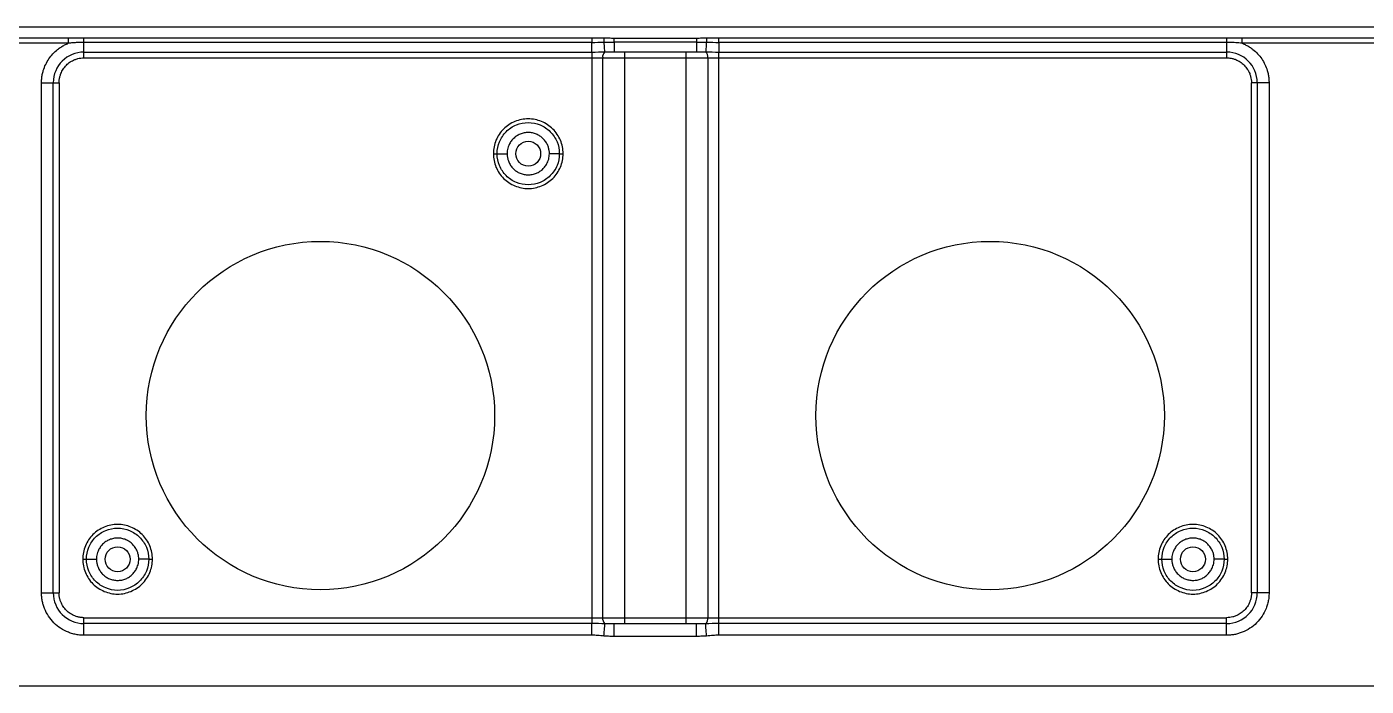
# Model space of a CAD drawing. Header units: millimetres. Extents: x -1 to 1576, y 30 to 633.
# Drawn here: x 930.4 to 1038, y 30.4 to 83.4 of the extents above; entities that cross this region are included whole.
import ezdxf

# ---------------------------------------------------------------- set-up
doc = ezdxf.new("R2010")
doc.units = ezdxf.units.MM

msp = doc.modelspace()

# ---------------------------------------------------------------- linework, layer by layer
at = {"color": 7, "linetype": 'Continuous', "lineweight": 25}
for p, q in [((859.35, 83.41), (1157.37, 83.41)), ((920.43, 82.53), (933.73, 82.53)), ((933.73, 82.09), (920.43, 82.09)), ((934.99, 82.52), (975.8, 82.52)), ((975.8, 82.16), (934.99, 82.16)), ((934.99, 80.91), (934.99, 82.16)), ((977.59, 82.51), (984.21, 82.51)), ((984.21, 82.18), (977.59, 82.18)), ((986, 82.52), (1026.81, 82.52)), ((1026.81, 82.16), (986, 82.16)), ((1026.81, 82.16), (1026.81, 80.91)), ((1028.07, 82.53), (1041.37, 82.53)), ((1041.37, 82.09), (1028.07, 82.09)), ((934.99, 81.38), (975.8, 81.38)), ((934.99, 80.91), (1026.81, 80.91)), ((975.8, 81.38), (975.8, 35.44)), ((976.68, 35.91), (976.68, 80.91)), ((977.54, 81.41), (977.59, 81.42)), ((977.59, 81.41), (984.21, 81.41)), ((978.42, 81.41), (978.42, 35.41)), ((983.38, 35.41), (983.38, 81.41)), ((984.21, 81.42), (984.26, 81.41)), ((985.13, 80.91), (985.13, 35.91)), ((986, 81.38), (1026.81, 81.38)), ((986, 35.44), (986, 81.38)), ((931.58, 37.91), (931.58, 78.91)), ((931.58, 78.91), (932.99, 78.91)), ((932.52, 37.91), (932.52, 78.91)), ((932.99, 78.91), (932.99, 37.91)), ((1030.23, 78.91), (1028.81, 78.91)), ((1028.81, 37.91), (1028.81, 78.91)), ((1029.28, 78.91), (1029.28, 37.91)), ((1030.23, 78.91), (1030.23, 37.91)), ((931.58, 37.91), (932.99, 37.91)), ((1030.23, 37.91), (1028.81, 37.91)), ((934.99, 34.5), (934.99, 35.91)), ((934.99, 35.91), (1026.81, 35.91)), ((1026.81, 34.5), (1026.81, 35.91)), ((975.8, 35.44), (934.99, 35.44)), ((975.8, 34.5), (934.99, 34.5)), ((984.21, 35.41), (977.59, 35.41)), ((984.26, 35.41), (984.21, 35.41)), ((1026.81, 35.44), (986, 35.44)), ((1026.81, 34.5), (986, 34.5)), ((984.21, 34.41), (977.59, 34.41)), ((1518.3, 30.4), (36.91, 30.4))]:
    msp.add_line(p, q, dxfattribs=at)
at = {"color": 141}
for centre in [(970.69, 73.21), (937.69, 40.61), (1024.11, 40.61)]:
    msp.add_circle(centre, 1, dxfattribs=at)
at = {"color": 7, "linetype": 'Continuous', "lineweight": 25}
for centre in [(953.99, 52.16), (1007.81, 52.16)]:
    msp.add_circle(centre, 14, dxfattribs=at)
for centre, radius, start, end in [((934.99, 78.91), 2.47, 90, 180), ((977.23, 80.99), 0.562, 132.435, 187.8232), ((984.57, 80.99), 0.562, 352.1767, 47.5651), ((1026.81, 78.91), 2.47, 360, 90), ((934.99, 37.91), 2.47, 180, 270), ((1026.81, 37.91), 2.47, 270, 360), ((977.23, 35.84), 0.562, 172.1767, 227.5651), ((984.57, 35.84), 0.562, 312.435, 7.8232)]:
    msp.add_arc(centre, radius, start, end, dxfattribs=at)
for points, knots in [([(931.58, 78.91), (931.58, 78.97), (931.58, 79.08), (931.59, 79.24), (931.61, 79.41), (931.64, 79.57), (931.68, 79.73), (931.75, 80.01), (931.9, 80.39), (932.16, 80.84), (932.48, 81.25), (932.82, 81.56), (933.14, 81.79), (933.43, 81.96), (933.63, 82.04), (933.73, 82.09)], [0, 0, 0, 0, 0.040883, 0.08158, 0.122187, 0.162802, 0.203521, 0.244441, 0.372171, 0.500035, 0.627766, 0.75563, 0.837187, 0.918385, 1, 1, 1, 1]), ([(933.73, 82.53), (933.82, 82.53), (934.03, 82.53), (934.36, 82.52), (934.69, 82.52), (934.9, 82.52), (934.99, 82.52)], [0, 0, 0, 0, 0.200515, 0.50786, 0.778848, 1, 1, 1, 1]), ([(933.73, 82.53), (933.73, 82.49), (933.73, 82.42), (933.73, 82.27), (933.73, 82.18), (933.73, 82.09)], [0, 0, 0, 0, 0.5, 0.5, 1, 1, 1, 1]), ([(934.99, 82.16), (934.89, 82.16), (934.68, 82.16), (934.37, 82.14), (934.05, 82.12), (933.84, 82.1), (933.73, 82.09)], [0, 0, 0, 0, 0.245457, 0.492199, 0.742868, 1, 1, 1, 1]), ([(975.8, 82.52), (975.94, 82.52), (976.27, 82.52), (976.61, 82.52), (976.8, 82.52)], [0, 0, 0, 0, 0.420029, 1, 1, 1, 1]), ([(975.8, 81.38), (975.8, 81.44), (975.8, 81.55), (975.8, 81.82), (975.8, 81.98), (975.8, 82.16)], [0, 0, 0, 0, 0.5, 0.5, 1, 1, 1, 1]), ([(976.85, 81.4), (976.85, 81.44), (976.84, 81.53), (976.82, 81.8), (976.81, 81.98), (976.79, 82.17)], [0, 0, 0, 0, 0.5, 0.5, 1, 1, 1, 1]), ([(976.8, 82.52), (976.92, 82.52), (977.18, 82.51), (977.44, 82.51), (977.59, 82.51)], [0, 0, 0, 0, 0.451518, 1, 1, 1, 1]), ([(977.59, 82.18), (977.59, 81.96), (977.59, 81.77), (977.59, 81.49), (977.59, 81.41), (977.59, 81.41)], [0, 0, 0, 0, 0.5, 0.5, 1, 1, 1, 1]), ([(984.21, 82.51), (984.36, 82.51), (984.62, 82.51), (984.88, 82.52), (985, 82.52)], [0, 0, 0, 0, 0.548204, 1, 1, 1, 1]), ([(984.21, 82.18), (984.21, 81.96), (984.21, 81.77), (984.21, 81.49), (984.21, 81.41), (984.21, 81.41)], [0, 0, 0, 0, 0.5, 0.5, 1, 1, 1, 1]), ([(985.01, 82.17), (985, 81.98), (984.98, 81.8), (984.96, 81.53), (984.95, 81.44), (984.95, 81.4)], [0, 0, 0, 0, 0.5, 0.5, 1, 1, 1, 1]), ([(985, 82.52), (985.2, 82.52), (985.53, 82.52), (985.86, 82.52), (986, 82.52)], [0, 0, 0, 0, 0.581022, 1, 1, 1, 1]), ([(986, 82.16), (986, 81.98), (986, 81.82), (986, 81.55), (986, 81.44), (986, 81.38)], [0, 0, 0, 0, 0.5, 0.5, 1, 1, 1, 1]), ([(1026.81, 82.52), (1026.9, 82.52), (1027.11, 82.52), (1027.45, 82.52), (1027.77, 82.53), (1027.99, 82.53), (1028.07, 82.53)], [0, 0, 0, 0, 0.221414, 0.492164, 0.7995, 1, 1, 1, 1]), ([(1028.07, 82.09), (1027.98, 82.1), (1027.81, 82.12), (1027.56, 82.13), (1027.31, 82.15), (1027.06, 82.16), (1026.89, 82.16), (1026.81, 82.16)], [0, 0, 0, 0, 0.206312, 0.408164, 0.606837, 0.80366, 1, 1, 1, 1]), ([(1028.07, 82.09), (1028.07, 82.18), (1028.07, 82.27), (1028.07, 82.42), (1028.07, 82.49), (1028.07, 82.53)], [0, 0, 0, 0, 0.5, 0.5, 1, 1, 1, 1]), ([(1028.07, 82.09), (1028.12, 82.07), (1028.22, 82.02), (1028.37, 81.95), (1028.52, 81.87), (1028.66, 81.79), (1028.8, 81.69), (1029.02, 81.52), (1029.32, 81.25), (1029.65, 80.84), (1029.91, 80.39), (1030.07, 79.96), (1030.17, 79.57), (1030.22, 79.24), (1030.22, 79.02), (1030.23, 78.91)], [0, 0, 0, 0, 0.040883, 0.08158, 0.1221875, 0.1628022, 0.2035212, 0.2444406, 0.3721713, 0.5000352, 0.627766, 0.7556299, 0.8371868, 0.9183848, 1, 1, 1, 1]), ([(932.99, 78.91), (932.99, 78.96), (932.99, 79.04), (933.01, 79.16), (933.02, 79.29), (933.05, 79.41), (933.09, 79.53), (933.16, 79.74), (933.31, 80.02), (933.57, 80.34), (933.88, 80.6), (934.2, 80.76), (934.49, 80.86), (934.74, 80.9), (934.91, 80.91), (934.99, 80.91)], [0, 0, 0, 0, 0.0402761, 0.0802426, 0.1200582, 0.159883, 0.1998773, 0.2401994, 0.3700431, 0.5000574, 0.6299012, 0.7599156, 0.8401208, 0.919721, 1, 1, 1, 1]), ([(1026.81, 80.91), (1026.85, 80.91), (1026.94, 80.91), (1027.06, 80.9), (1027.19, 80.88), (1027.31, 80.85), (1027.43, 80.82), (1027.64, 80.74), (1027.92, 80.6), (1028.23, 80.34), (1028.49, 80.02), (1028.66, 79.7), (1028.75, 79.41), (1028.8, 79.16), (1028.81, 79), (1028.81, 78.91)], [0, 0, 0, 0, 0.040276, 0.080243, 0.120058, 0.159883, 0.199877, 0.240199, 0.370043, 0.500057, 0.629901, 0.759916, 0.840121, 0.919721, 1, 1, 1, 1]), ([(973.49, 73.21), (973.49, 73.58), (973.42, 73.95), (973.14, 74.62), (972.93, 74.93), (972.41, 75.45), (972.1, 75.66), (971.42, 75.94), (971.06, 76.01), (970.32, 76.01), (969.96, 75.94), (969.28, 75.66), (968.97, 75.45), (968.45, 74.93), (968.24, 74.62), (967.96, 73.95), (967.89, 73.58), (967.89, 73.21)], [0, 0, 0, 0, 0.125, 0.125, 0.25, 0.25, 0.375, 0.375, 0.5, 0.5, 0.625, 0.625, 0.75, 0.75, 0.875, 0.875, 1, 1, 1, 1]), ([(968.19, 73.21), (968.19, 73.54), (968.26, 73.87), (968.51, 74.47), (968.69, 74.75), (969.15, 75.21), (969.43, 75.4), (970.04, 75.65), (970.36, 75.71), (971.02, 75.71), (971.35, 75.65), (971.95, 75.4), (972.23, 75.21), (972.69, 74.75), (972.88, 74.47), (973.13, 73.87), (973.19, 73.54), (973.19, 73.21)], [0, 0, 0, 0, 0.125, 0.125, 0.25, 0.25, 0.375, 0.375, 0.5, 0.5, 0.625, 0.625, 0.75, 0.75, 0.875, 0.875, 1, 1, 1, 1]), ([(972.39, 73.21), (972.39, 73.26), (972.39, 73.35), (972.37, 73.48), (972.35, 73.61), (972.31, 73.74), (972.24, 73.93), (972.11, 74.16), (971.9, 74.42), (971.64, 74.64), (971.35, 74.79), (971.03, 74.89), (970.69, 74.92), (970.36, 74.89), (970.04, 74.79), (969.74, 74.64), (969.48, 74.42), (969.27, 74.16), (969.13, 73.9), (969.04, 73.65), (969, 73.44), (968.99, 73.29), (968.99, 73.21)], [0, 0, 0, 0, 0.0251787, 0.0501305, 0.075011, 0.0999776, 0.1251858, 0.1875872, 0.2500924, 0.3125006, 0.3750105, 0.4374744, 0.5000396, 0.5625052, 0.6250657, 0.6874643, 0.7499708, 0.8123743, 0.8748727, 0.9166785, 0.958145, 1, 1, 1, 1]), ([(967.89, 73.21), (967.97, 73.21), (968.05, 73.21), (968.16, 73.21), (968.19, 73.21), (968.19, 73.21)], [0, 0, 0, 0, 0.5, 0.5, 1, 1, 1, 1]), ([(967.89, 73.21), (967.89, 72.85), (967.96, 72.48), (968.24, 71.8), (968.45, 71.49), (968.97, 70.97), (969.28, 70.77), (969.96, 70.49), (970.32, 70.41), (971.06, 70.41), (971.42, 70.49), (972.1, 70.77), (972.41, 70.97), (972.93, 71.49), (973.14, 71.8), (973.42, 72.48), (973.49, 72.85), (973.49, 73.21)], [0, 0, 0, 0, 0.125, 0.125, 0.25, 0.25, 0.375, 0.375, 0.5, 0.5, 0.625, 0.625, 0.75, 0.75, 0.875, 0.875, 1, 1, 1, 1]), ([(973.19, 73.21), (973.19, 72.89), (973.13, 72.56), (972.88, 71.95), (972.69, 71.68), (972.23, 71.21), (971.95, 71.03), (971.35, 70.78), (971.02, 70.71), (970.36, 70.71), (970.04, 70.78), (969.43, 71.03), (969.15, 71.21), (968.69, 71.68), (968.51, 71.95), (968.26, 72.56), (968.19, 72.89), (968.19, 73.21)], [0, 0, 0, 0, 0.125, 0.125, 0.25, 0.25, 0.375, 0.375, 0.5, 0.5, 0.625, 0.625, 0.75, 0.75, 0.875, 0.875, 1, 1, 1, 1]), ([(968.19, 73.21), (968.19, 73.21), (968.28, 73.21), (968.57, 73.21), (968.78, 73.21), (968.99, 73.21)], [0, 0, 0, 0, 0.5, 0.5, 1, 1, 1, 1]), ([(968.99, 73.21), (968.99, 73.17), (968.99, 73.08), (969.01, 72.95), (969.04, 72.82), (969.07, 72.69), (969.14, 72.5), (969.27, 72.26), (969.48, 72), (969.74, 71.79), (970.04, 71.63), (970.36, 71.53), (970.69, 71.5), (971.02, 71.53), (971.35, 71.63), (971.64, 71.79), (971.9, 72), (972.11, 72.26), (972.25, 72.53), (972.34, 72.77), (972.38, 72.99), (972.39, 73.14), (972.39, 73.21)], [0, 0, 0, 0, 0.025108, 0.050018, 0.074887, 0.09987, 0.125122, 0.187514, 0.250079, 0.312484, 0.374988, 0.437452, 0.500017, 0.562482, 0.625047, 0.687453, 0.749962, 0.812367, 0.874868, 0.916676, 0.958145, 1, 1, 1, 1]), ([(973.19, 73.21), (973.19, 73.21), (973.1, 73.21), (972.81, 73.21), (972.6, 73.21), (972.39, 73.21)], [0, 0, 0, 0, 0.5, 0.5, 1, 1, 1, 1]), ([(973.19, 73.21), (973.19, 73.21), (973.22, 73.21), (973.33, 73.21), (973.41, 73.21), (973.49, 73.21)], [0, 0, 0, 0, 0.5, 0.5, 1, 1, 1, 1]), ([(940.49, 40.61), (940.49, 40.98), (940.42, 41.35), (940.14, 42.02), (939.93, 42.33), (939.41, 42.85), (939.1, 43.06), (938.42, 43.34), (938.06, 43.41), (937.32, 43.41), (936.96, 43.34), (936.28, 43.06), (935.97, 42.85), (935.45, 42.33), (935.24, 42.02), (934.96, 41.35), (934.89, 40.98), (934.89, 40.61)], [0, 0, 0, 0, 0.125, 0.125, 0.25, 0.25, 0.375, 0.375, 0.5, 0.5, 0.625, 0.625, 0.75, 0.75, 0.875, 0.875, 1, 1, 1, 1]), ([(935.19, 40.61), (935.19, 40.94), (935.26, 41.27), (935.51, 41.87), (935.69, 42.15), (936.15, 42.61), (936.43, 42.8), (937.04, 43.05), (937.36, 43.11), (938.02, 43.11), (938.35, 43.05), (938.95, 42.8), (939.23, 42.61), (939.69, 42.15), (939.88, 41.87), (940.13, 41.27), (940.19, 40.94), (940.19, 40.61)], [0, 0, 0, 0, 0.125, 0.125, 0.25, 0.25, 0.375, 0.375, 0.5, 0.5, 0.625, 0.625, 0.75, 0.75, 0.875, 0.875, 1, 1, 1, 1]), ([(1026.91, 40.61), (1026.91, 40.98), (1026.84, 41.35), (1026.56, 42.02), (1026.35, 42.33), (1025.83, 42.85), (1025.52, 43.06), (1024.84, 43.34), (1024.48, 43.41), (1023.74, 43.41), (1023.38, 43.34), (1022.7, 43.06), (1022.39, 42.85), (1021.87, 42.33), (1021.66, 42.02), (1021.38, 41.35), (1021.31, 40.98), (1021.31, 40.61)], [0, 0, 0, 0, 0.125, 0.125, 0.25, 0.25, 0.375, 0.375, 0.5, 0.5, 0.625, 0.625, 0.75, 0.75, 0.875, 0.875, 1, 1, 1, 1]), ([(1021.61, 40.61), (1021.61, 40.94), (1021.68, 41.27), (1021.93, 41.87), (1022.11, 42.15), (1022.57, 42.61), (1022.85, 42.8), (1023.46, 43.05), (1023.78, 43.11), (1024.44, 43.11), (1024.77, 43.05), (1025.37, 42.8), (1025.65, 42.61), (1026.11, 42.15), (1026.3, 41.87), (1026.55, 41.27), (1026.61, 40.94), (1026.61, 40.61)], [0, 0, 0, 0, 0.125, 0.125, 0.25, 0.25, 0.375, 0.375, 0.5, 0.5, 0.625, 0.625, 0.75, 0.75, 0.875, 0.875, 1, 1, 1, 1]), ([(939.39, 40.61), (939.39, 40.66), (939.39, 40.75), (939.37, 40.88), (939.35, 41.01), (939.31, 41.14), (939.24, 41.33), (939.11, 41.56), (938.9, 41.82), (938.64, 42.04), (938.35, 42.19), (938.03, 42.29), (937.69, 42.32), (937.36, 42.29), (937.04, 42.19), (936.74, 42.04), (936.48, 41.82), (936.27, 41.56), (936.13, 41.3), (936.04, 41.05), (936, 40.84), (935.99, 40.69), (935.99, 40.61)], [0, 0, 0, 0, 0.025179, 0.05013, 0.075011, 0.099978, 0.125186, 0.187587, 0.250092, 0.312501, 0.37501, 0.437474, 0.50004, 0.562505, 0.625066, 0.687464, 0.749971, 0.812374, 0.874873, 0.916678, 0.958145, 1, 1, 1, 1]), ([(1025.81, 40.61), (1025.81, 40.66), (1025.81, 40.75), (1025.79, 40.88), (1025.77, 41.01), (1025.73, 41.14), (1025.66, 41.33), (1025.53, 41.56), (1025.32, 41.82), (1025.06, 42.04), (1024.77, 42.19), (1024.45, 42.29), (1024.11, 42.32), (1023.78, 42.29), (1023.46, 42.19), (1023.16, 42.04), (1022.9, 41.82), (1022.69, 41.56), (1022.55, 41.3), (1022.46, 41.05), (1022.42, 40.84), (1022.41, 40.69), (1022.41, 40.61)], [0, 0, 0, 0, 0.025179, 0.05013, 0.075011, 0.099978, 0.125186, 0.187587, 0.250092, 0.312501, 0.37501, 0.437474, 0.50004, 0.562505, 0.625066, 0.687464, 0.749971, 0.812374, 0.874873, 0.916678, 0.958145, 1, 1, 1, 1]), ([(934.89, 40.61), (934.97, 40.61), (935.05, 40.61), (935.16, 40.61), (935.19, 40.61), (935.19, 40.61)], [0, 0, 0, 0, 0.5, 0.5, 1, 1, 1, 1]), ([(934.89, 40.61), (934.89, 40.25), (934.96, 39.88), (935.24, 39.2), (935.45, 38.89), (935.97, 38.37), (936.28, 38.17), (936.96, 37.89), (937.32, 37.81), (938.06, 37.81), (938.42, 37.89), (939.1, 38.17), (939.41, 38.37), (939.93, 38.89), (940.14, 39.2), (940.42, 39.88), (940.49, 40.25), (940.49, 40.61)], [0, 0, 0, 0, 0.125, 0.125, 0.25, 0.25, 0.375, 0.375, 0.5, 0.5, 0.625, 0.625, 0.75, 0.75, 0.875, 0.875, 1, 1, 1, 1]), ([(940.19, 40.61), (940.19, 40.29), (940.13, 39.96), (939.88, 39.35), (939.69, 39.08), (939.23, 38.61), (938.95, 38.43), (938.35, 38.18), (938.02, 38.11), (937.36, 38.11), (937.04, 38.18), (936.43, 38.43), (936.15, 38.61), (935.69, 39.08), (935.51, 39.35), (935.26, 39.96), (935.19, 40.29), (935.19, 40.61)], [0, 0, 0, 0, 0.125, 0.125, 0.25, 0.25, 0.375, 0.375, 0.5, 0.5, 0.625, 0.625, 0.75, 0.75, 0.875, 0.875, 1, 1, 1, 1]), ([(935.19, 40.61), (935.19, 40.61), (935.28, 40.61), (935.57, 40.61), (935.78, 40.61), (935.99, 40.61)], [0, 0, 0, 0, 0.5, 0.5, 1, 1, 1, 1]), ([(935.99, 40.61), (935.99, 40.57), (935.99, 40.48), (936.01, 40.35), (936.04, 40.22), (936.07, 40.09), (936.14, 39.9), (936.27, 39.66), (936.48, 39.4), (936.74, 39.19), (937.04, 39.03), (937.36, 38.93), (937.69, 38.9), (938.02, 38.93), (938.35, 39.03), (938.64, 39.19), (938.9, 39.4), (939.11, 39.66), (939.25, 39.93), (939.34, 40.17), (939.38, 40.39), (939.39, 40.54), (939.39, 40.61)], [0, 0, 0, 0, 0.0251076, 0.050018, 0.0748867, 0.0998699, 0.1251219, 0.1875141, 0.2500786, 0.3124839, 0.374988, 0.437452, 0.5000172, 0.5624817, 0.6250467, 0.6874531, 0.7499618, 0.8123666, 0.874868, 0.9166765, 0.9581445, 1, 1, 1, 1]), ([(940.19, 40.61), (940.19, 40.61), (940.1, 40.61), (939.81, 40.61), (939.6, 40.61), (939.39, 40.61)], [0, 0, 0, 0, 0.5, 0.5, 1, 1, 1, 1]), ([(940.19, 40.61), (940.19, 40.61), (940.22, 40.61), (940.33, 40.61), (940.41, 40.61), (940.49, 40.61)], [0, 0, 0, 0, 0.5, 0.5, 1, 1, 1, 1]), ([(1021.31, 40.61), (1021.39, 40.61), (1021.47, 40.61), (1021.58, 40.61), (1021.61, 40.61), (1021.61, 40.61)], [0, 0, 0, 0, 0.5, 0.5, 1, 1, 1, 1]), ([(1021.31, 40.61), (1021.31, 40.25), (1021.38, 39.88), (1021.66, 39.2), (1021.87, 38.89), (1022.39, 38.37), (1022.7, 38.17), (1023.38, 37.89), (1023.74, 37.81), (1024.48, 37.81), (1024.84, 37.89), (1025.52, 38.17), (1025.83, 38.37), (1026.35, 38.89), (1026.56, 39.2), (1026.84, 39.88), (1026.91, 40.25), (1026.91, 40.61)], [0, 0, 0, 0, 0.125, 0.125, 0.25, 0.25, 0.375, 0.375, 0.5, 0.5, 0.625, 0.625, 0.75, 0.75, 0.875, 0.875, 1, 1, 1, 1]), ([(1026.61, 40.61), (1026.61, 40.29), (1026.55, 39.96), (1026.3, 39.35), (1026.11, 39.08), (1025.65, 38.61), (1025.37, 38.43), (1024.77, 38.18), (1024.44, 38.11), (1023.78, 38.11), (1023.46, 38.18), (1022.85, 38.43), (1022.57, 38.61), (1022.11, 39.08), (1021.93, 39.35), (1021.68, 39.96), (1021.61, 40.29), (1021.61, 40.61)], [0, 0, 0, 0, 0.125, 0.125, 0.25, 0.25, 0.375, 0.375, 0.5, 0.5, 0.625, 0.625, 0.75, 0.75, 0.875, 0.875, 1, 1, 1, 1]), ([(1021.61, 40.61), (1021.61, 40.61), (1021.7, 40.61), (1021.99, 40.61), (1022.2, 40.61), (1022.41, 40.61)], [0, 0, 0, 0, 0.5, 0.5, 1, 1, 1, 1]), ([(1021.61, 40.61), (1021.61, 40.61), (1021.7, 40.61), (1021.99, 40.61), (1022.2, 40.61), (1022.41, 40.61)], [0, 0, 0, 0, 0.5, 0.5, 1, 1, 1, 1]), ([(1022.41, 40.61), (1022.41, 40.57), (1022.41, 40.48), (1022.43, 40.35), (1022.46, 40.22), (1022.49, 40.09), (1022.56, 39.9), (1022.69, 39.66), (1022.9, 39.4), (1023.16, 39.19), (1023.46, 39.03), (1023.78, 38.93), (1024.11, 38.9), (1024.44, 38.93), (1024.77, 39.03), (1025.06, 39.19), (1025.32, 39.4), (1025.53, 39.66), (1025.67, 39.93), (1025.76, 40.17), (1025.8, 40.39), (1025.81, 40.54), (1025.81, 40.61)], [0, 0, 0, 0, 0.025108, 0.050018, 0.074887, 0.09987, 0.125122, 0.187514, 0.250079, 0.312484, 0.374988, 0.437452, 0.500017, 0.562482, 0.625047, 0.687453, 0.749962, 0.812367, 0.874868, 0.916676, 0.958145, 1, 1, 1, 1]), ([(1026.61, 40.61), (1026.61, 40.61), (1026.52, 40.61), (1026.23, 40.61), (1026.02, 40.61), (1025.81, 40.61)], [0, 0, 0, 0, 0.5, 0.5, 1, 1, 1, 1]), ([(1026.61, 40.61), (1026.61, 40.61), (1026.64, 40.61), (1026.75, 40.61), (1026.83, 40.61), (1026.91, 40.61)], [0, 0, 0, 0, 0.5, 0.5, 1, 1, 1, 1]), ([(934.99, 34.5), (934.93, 34.5), (934.81, 34.5), (934.62, 34.52), (934.44, 34.54), (934.26, 34.58), (934.08, 34.62), (933.91, 34.67), (933.57, 34.8), (933.1, 35.04), (932.56, 35.48), (932.12, 36.02), (931.85, 36.54), (931.71, 36.96), (931.63, 37.27), (931.59, 37.59), (931.58, 37.81), (931.58, 37.91)], [0, 0, 0, 0, 0.034552, 0.068858, 0.103016, 0.137128, 0.171294, 0.205615, 0.240191, 0.37006, 0.500029, 0.629897, 0.759866, 0.820152, 0.879909, 0.939678, 1, 1, 1, 1]), ([(934.99, 35.91), (934.95, 35.91), (934.86, 35.92), (934.74, 35.93), (934.62, 35.95), (934.49, 35.97), (934.37, 36.01), (934.17, 36.08), (933.88, 36.23), (933.57, 36.49), (933.31, 36.81), (933.14, 37.13), (933.05, 37.41), (933, 37.66), (932.99, 37.83), (932.99, 37.91)], [0, 0, 0, 0, 0.040276, 0.080243, 0.120058, 0.159883, 0.199877, 0.240199, 0.370043, 0.500057, 0.629901, 0.759916, 0.840121, 0.919721, 1, 1, 1, 1]), ([(1030.23, 37.91), (1030.22, 37.85), (1030.22, 37.73), (1030.21, 37.54), (1030.18, 37.36), (1030.15, 37.18), (1030.1, 37.01), (1030.05, 36.83), (1029.93, 36.5), (1029.69, 36.02), (1029.24, 35.48), (1028.7, 35.04), (1028.19, 34.77), (1027.76, 34.63), (1027.45, 34.55), (1027.13, 34.51), (1026.92, 34.5), (1026.81, 34.5)], [0, 0, 0, 0, 0.034552, 0.068858, 0.103016, 0.137128, 0.171294, 0.205615, 0.240191, 0.37006, 0.500029, 0.629897, 0.759866, 0.820152, 0.879909, 0.939678, 1, 1, 1, 1]), ([(1028.81, 37.91), (1028.81, 37.87), (1028.81, 37.79), (1028.8, 37.66), (1028.78, 37.54), (1028.75, 37.42), (1028.71, 37.3), (1028.64, 37.09), (1028.5, 36.81), (1028.23, 36.49), (1027.92, 36.23), (1027.6, 36.06), (1027.31, 35.97), (1027.06, 35.92), (1026.9, 35.92), (1026.81, 35.91)], [0, 0, 0, 0, 0.040276, 0.080243, 0.120058, 0.159883, 0.199877, 0.240199, 0.370043, 0.500057, 0.629901, 0.759916, 0.840121, 0.919721, 1, 1, 1, 1]), ([(975.8, 34.5), (975.8, 34.7), (975.8, 34.91), (975.8, 35.24), (975.8, 35.37), (975.8, 35.44)], [0, 0, 0, 0, 0.5, 0.5, 1, 1, 1, 1]), ([(976.77, 34.44), (976.69, 34.45), (976.52, 34.46), (976.27, 34.48), (976.04, 34.5), (975.88, 34.5), (975.8, 34.5)], [0, 0, 0, 0, 0.2627497, 0.5148513, 0.7674746, 1, 1, 1, 1]), ([(976.77, 34.44), (976.79, 34.67), (976.81, 34.9), (976.84, 35.26), (976.85, 35.38), (976.85, 35.42)], [0, 0, 0, 0, 0.5, 0.5, 1, 1, 1, 1]), ([(977.59, 34.41), (977.59, 34.54), (977.59, 34.67), (977.59, 34.92), (977.59, 35.03), (977.59, 35.21), (977.59, 35.29), (977.59, 35.39), (977.59, 35.41), (977.59, 35.41)], [0, 0, 0, 0, 0.25, 0.25, 0.5, 0.5, 0.75, 0.75, 1, 1, 1, 1]), ([(984.21, 34.41), (984.21, 34.67), (984.21, 34.94), (984.21, 35.31), (984.21, 35.41), (984.21, 35.41)], [0, 0, 0, 0, 0.5, 0.5, 1, 1, 1, 1]), ([(985.03, 34.44), (985.01, 34.67), (984.99, 34.9), (984.96, 35.26), (984.95, 35.38), (984.95, 35.42)], [0, 0, 0, 0, 0.5, 0.5, 1, 1, 1, 1]), ([(986, 34.5), (985.92, 34.5), (985.77, 34.5), (985.53, 34.48), (985.28, 34.46), (985.11, 34.45), (985.03, 34.44)], [0, 0, 0, 0, 0.232371, 0.485289, 0.737412, 1, 1, 1, 1]), ([(986, 34.5), (986, 34.7), (986, 34.91), (986, 35.24), (986, 35.37), (986, 35.44)], [0, 0, 0, 0, 0.5, 0.5, 1, 1, 1, 1]), ([(977.59, 34.41), (977.44, 34.41), (977.17, 34.41), (976.89, 34.43), (976.77, 34.44)], [0, 0, 0, 0, 0.556213, 1, 1, 1, 1]), ([(985.03, 34.44), (984.97, 34.43), (984.85, 34.43), (984.66, 34.42), (984.44, 34.41), (984.29, 34.41), (984.21, 34.41)], [0, 0, 0, 0, 0.207871, 0.443757, 0.707773, 1, 1, 1, 1])]:
    msp.add_open_spline(points, degree=3, knots=knots, dxfattribs=at)
for points in [[(934.99, 82.16), (934.99, 82.31), (934.99, 82.45), (934.99, 82.52)], [(975.8, 82.52), (975.8, 82.45), (975.8, 82.31), (975.8, 82.16)], [(975.8, 82.16), (976.13, 82.16), (976.45, 82.17), (976.79, 82.17)], [(976.79, 82.17), (976.79, 82.32), (976.8, 82.45), (976.8, 82.52)], [(976.79, 82.17), (977.06, 82.18), (977.33, 82.18), (977.59, 82.18)], [(977.59, 82.18), (977.59, 82.32), (977.59, 82.45), (977.59, 82.51)], [(984.21, 82.51), (984.21, 82.45), (984.21, 82.32), (984.21, 82.18)], [(984.21, 82.18), (984.48, 82.18), (984.74, 82.18), (985.01, 82.17)], [(985, 82.52), (985.01, 82.45), (985.01, 82.32), (985.01, 82.17)], [(985.01, 82.17), (985.35, 82.17), (985.68, 82.16), (986, 82.16)], [(986, 82.16), (986, 82.31), (986, 82.45), (986, 82.52)], [(1026.81, 82.52), (1026.81, 82.45), (1026.81, 82.31), (1026.81, 82.16)], [(975.8, 81.38), (976.17, 81.38), (976.53, 81.39), (976.85, 81.4)], [(976.85, 81.4), (977.09, 81.41), (977.33, 81.41), (977.59, 81.41)], [(984.21, 81.41), (984.47, 81.41), (984.71, 81.41), (984.95, 81.4)], [(984.95, 81.4), (985.27, 81.39), (985.64, 81.38), (986, 81.38)], [(976.85, 35.42), (976.53, 35.43), (976.17, 35.44), (975.8, 35.44)], [(977.59, 35.41), (977.33, 35.41), (977.09, 35.41), (976.85, 35.42)], [(984.95, 35.42), (984.71, 35.41), (984.47, 35.41), (984.21, 35.41)], [(986, 35.44), (985.64, 35.44), (985.27, 35.43), (984.95, 35.42)]]:
    msp.add_open_spline(points, degree=3, dxfattribs=at)

doc.saveas('drawing.dxf')
